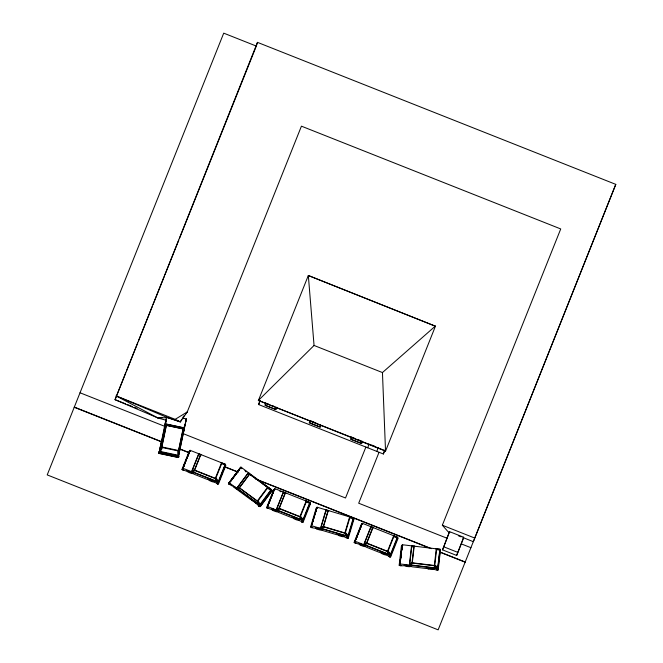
<?xml version="1.0" encoding="UTF-8"?>
<svg xmlns="http://www.w3.org/2000/svg" width="663" height="663" viewBox="0 0 663 663"><rect width="100%" height="100%" fill="white"/><g stroke="black" fill="none" stroke-linecap="round" stroke-linejoin="round"><path stroke-width="0.99" d="M400.286 561.495L400.22 562.282L400.353 560.873M400.56 559.779L400.601 558.984L400.518 559.63M401.347 550.804L401.753 548.425M401.894 548.135L401.952 547.414L401.853 547.978M260.244 506.631L271.971 490.802L260.244 506.631L258.984 506.25L257.211 504.394A4.144 0.423 36.8 0 0 253.937 501.452A4.144 0.423 36.8 0 0 250.556 499.488L238.846 490.86A4.144 0.423 36.8 0 0 235.564 487.918A4.144 0.423 36.8 0 0 232.191 485.954L228.834 484.031L228.677 483.211L240.387 467.531L241.647 467.912L241.804 468.733M228.834 484.031L228.677 483.211M230.094 484.413L229.116 483.534L229.191 482.763L259.896 505.388L259.821 506.159L258.81 505.571M229.39 484.438L228.851 483.882M229.116 483.534L234.917 475.653M231.951 479.498L231.42 480.302M232.116 479.258L233.235 477.526M232.332 479.2L232.821 478.098L232.348 479.034M233.011 478.288L233.053 477.832M233.517 477.609L233.567 477.078M233.741 476.846L233.691 477.385M234.246 476.167L234.196 476.705L234.876 475.214L234.876 475.794M235.796 474.095L235.746 474.625L236.426 473.142L236.376 473.68M236.301 473.415L236.252 473.946M236.931 473.034L236.923 472.537L236.426 473.714M237.785 471.899L238.307 471.078M238.978 470.307L238.481 470.854M240.387 467.531L241.092 467.498M259.821 506.159L271.598 489.717L240.901 467.084L239.691 469.371M258.984 506.25L258.827 505.43M259.54 506.656L259.001 506.101M271.242 489.717L271.78 490.28L270.537 489.75M400.585 559.555L400.278 561.942M401.687 549.229L401.612 550.298L401.745 549.445M401.911 547.911L401.728 549.561M436.403 569.724L438.235 569.716L437.58 570.304L434.422 569.484A4.144 0.746 6.5 0 0 430.536 568.266A4.144 0.746 6.5 0 0 426.21 568.498L411.748 566.749A4.144 0.746 6.5 0 0 407.861 565.531A4.144 0.746 6.5 0 0 403.527 565.763L400.344 565.821L399.167 565.241L401.43 545.798L402.706 545.516L401.43 545.798M400.933 565.448L399.772 565.083L402.317 544.729L440.24 549.304L438.036 568.523L437.696 569.658L436.469 569.509M400.129 561.793L400.021 562.29L400.725 557.575M401.67 548.359L401.463 551.707M399.772 565.083L402.317 544.729M414.756 546.221L411.549 545.848L409.353 565.067L412.295 562.804L414.201 546.146M400.12 563.956L438.036 568.523L434.364 565.464L436.271 548.807M437.696 569.658L438.384 563.583M438.616 561.561L439.776 551.442M438.168 569.94L440.431 550.497L439.942 550L440.431 550.497M400.394 561.205L400.576 557.533M401.77 548.541L401.861 547.713M400.435 560.185L400.527 559.357M161.399 441.74L159.692 449.771M166.04 419.613L164.333 427.652M180.634 445.826L178.935 453.857M178.828 452.614L178.894 452.564M185.242 423.955L183.576 431.737M161.457 443.075L161.076 444.997M166.098 420.947L165.543 423.698M179.971 447.525L180.129 446.622L180.004 447.069M183.56 429.997L183.411 430.9L183.651 429.931M184.612 425.397L184.77 424.494L184.645 424.95M401.554 550.638L401.662 550.008M164.954 426.044L165.41 423.798M178.165 457.503L178.77 456.89L178.165 457.503L158.929 453.417L158.606 452.804L159.352 451.52L158.805 451.959M182.342 418.038L186.394 418.9L178.339 456.799L159.095 452.713L166.546 417.102M160.778 445.917L160.222 448.669L160.728 446.647M159.402 451.801L161.88 446.945L166.396 425.414L165.269 423.823L184.505 427.908L183.071 428.953L178.554 450.484L178.637 455.887L159.402 451.801L159.095 452.713M179.69 448.942L179.333 450.6M184.331 426.823L183.974 428.48M178.339 456.799L178.587 455.605L178.712 457.072M185.259 423.715L186.394 418.9M186.204 419.289L186.386 420.582L185.789 421.187M184.024 427.751L184.198 426.914M179.383 449.87L179.565 449.042M165.593 422.969L166.115 420.665M165.369 424.527L165.046 425.978M160.952 445.088L161.474 442.793M312.157 523.687L311.941 524.151L312.265 523.389M312.14 523.811L312.389 522.983M312.87 521.35L312.638 522.129M315.223 513.377L315.605 512.159M315.497 512.532L315.729 511.753M316.234 510.071L315.986 510.9M315.066 513.933L315.315 512.83M312.762 521.723L313.193 519.958L312.803 521.582M316.11 510.493L316.317 509.731L316.143 510.353M346.575 537.652L348.348 537.942L347.636 538.422L344.669 537.08A4.144 0.762 16.6 0 0 340.923 535.165A4.144 0.762 16.6 0 0 336.729 534.71L322.765 530.549A4.144 0.762 16.6 0 0 319.019 528.635A4.144 0.762 16.6 0 0 314.826 528.179L311.676 527.698L310.615 526.919L316.201 508.173L317.511 508.115M312.323 527.433L311.204 526.861L317.071 507.203L353.694 518.126L347.826 537.784L346.641 537.428M328.898 510.692L325.989 509.864L320.469 528.386L323.552 526.579L328.334 510.518M347.826 537.784L348.174 536.649L344.868 532.936L349.65 516.875M348.282 538.157L353.868 519.411L352.807 518.64M312.331 523.082L312.745 521.474L312.654 522.013M316.002 510.783L315.381 512.855M312.024 524.143L312.223 523.53M165.883 420.185L158.009 418.013L115.039 399.673L257.468 42.357L615.786 184.372L438.144 629.85L47.214 474.907L223.721 33.15L256.457 46.128M256.614 45.15L257.468 42.357M181.969 469.404L183.618 470.059L182.955 470.266L181.969 469.404L189.204 451.23L190.521 451.279M183.684 469.843L182.54 469.387L182.889 468.26L190.057 450.301L225.586 464.382L218.061 483.468L216.909 483.012L217.191 483.833L218.5 483.891L225.743 465.716L225.395 465.111M183.576 466.785L183.601 466.47M184.413 464.688L184.529 464.15L183.709 466.371M185.143 462.699L184.554 464.257M184.936 463.379L186.013 460.503M189.204 451.23L189.875 451.031M187.447 457.097L187.621 456.525L186.792 458.365M187.762 456.318L187.861 455.829M188.731 453.799L187.414 456.807L188.449 454.553M190.057 450.301L182.54 469.387M217.191 483.833L216.909 483.012M217.837 484.089L218.5 483.891M218.061 483.468L225.586 464.382L221.119 462.583M225.743 465.716L225.329 465.327M385.534 451.155L382.452 372.556L435.55 325.923L385.534 451.155L258.404 400.435L314.055 345.456L308.328 275.501L435.458 326.213M384.913 450.169L383.38 453.998L258.661 404.563L259.78 400.883M265.631 402.93L264.927 405.25L276.048 409.659L276.753 407.339M276.156 407.215L275.51 409.32L265.523 405.366L266.17 403.261L268.888 404.339M266.576 507.659L268.233 508.322L267.562 508.521L266.576 507.659L273.819 489.485L275.128 489.543M268.3 508.098L267.148 507.643L267.496 506.515L274.673 488.556L310.193 502.637L309.845 503.772M268.548 503.963L270.098 500.068M271.358 496.91L268.855 503.217M269.551 501.634L270.695 498.775L270.322 499.529M270.811 498.477L271.954 495.617L271.639 496.396M271.225 497.441L272.236 494.78M273.819 489.485L274.424 489.501M272.534 494.109L272.369 494.573L274.673 488.556M272.783 493.529L272.949 492.982M273.206 492.493L273.371 492.004M310.499 420.831L309.853 422.936L319.839 426.897L320.486 424.792M320.851 425.679L320.378 427.229L309.256 422.82L309.969 420.499L315.944 422.986M309.364 503.109L310.359 503.971L303.115 522.146L301.806 522.096L301.524 521.267L302.676 521.723L310.193 502.637L306.157 501.004L299.941 516.568L303.016 520.596L302.676 521.723M301.806 522.096L301.524 521.267M302.444 522.345L303.115 522.146M310.359 503.971L309.944 503.582M316.201 508.173L316.781 508.131M310.615 526.919L312.389 527.218M315.157 513.61L313.292 519.858L314.842 514.43M316.723 508.33L317.071 507.203M311.204 526.861L311.552 525.726L348.174 536.649M351.291 436.876L350.578 439.196L361.7 443.605L362.412 441.285M361.807 441.168L361.169 443.274L351.183 439.312L351.821 437.207L354.548 438.284M367.774 447.807L368.943 443.97M353.346 519.253L353.694 518.126L349.194 516.75M353.868 519.411L352.741 518.856M376.899 451.428L378.076 447.591M354.133 542.367L355.791 543.022L355.119 543.221L354.133 542.367L361.376 524.193L362.039 523.985M355.857 542.806L354.705 542.351L355.053 541.215L362.23 523.256L397.75 537.337L397.402 538.472M356.031 538.969L354.705 542.351M355.774 539.425L356.271 538.199L355.932 539.176M356.578 537.643L356.76 537.129M356.727 537.221L357.316 535.654M357.001 536.599L357.829 534.519L356.644 537.345M357.523 535.298L358.492 532.687M357.937 534.254L359.089 531.361L358.782 532.14M358.368 533.185L360.382 528.088M359.131 531.071L359.785 529.488M359.553 530.027L360.026 528.784M361.376 524.193L361.973 524.201M359.926 529.273L360.506 527.773M360.341 528.005L361.285 525.726L361.07 526.339M360.755 527.193L360.929 526.712M361.882 524.392L362.23 523.256M383.38 453.998L384.507 450.31M397.568 538.066L397.908 538.671L390.673 556.845L389.355 556.796L389.082 555.967L390.225 556.423L397.75 537.337L393.292 535.538M389.355 556.796L389.082 555.967M390.001 557.044L390.673 556.845M390.225 556.423L390.573 555.296L387.499 551.268L366.821 543.072L363.705 544.646L370.874 526.687L373.045 527.508L366.821 543.072M397.908 538.671L397.502 538.281M401.745 548.367L401.587 548.649M401.032 554.16L401.364 552.536M400.518 558.652L400.725 557.973L400.485 558.934M400.85 557.036L400.543 557.815L401.074 554.483M400.228 561.171L400.261 560.881M399.167 565.241L400.999 565.232M439.892 550.431L440.24 549.304L435.773 548.749M442.561 549.876L449.547 531.643L463.652 537.237L462.683 540.403L456.666 555.461L442.561 549.876L449.547 531.643M456.666 555.461L463.652 537.237M615.786 184.372L473.357 541.688L463.039 537.594M158.606 452.804L158.929 453.417M186.527 419.911L186.146 419.464M178.911 456.227L178.529 455.779M188.905 453.376L189.121 452.771L188.822 453.5M268.399 504.394L268.598 503.855M269.17 502.513L269.443 501.899L268.217 504.725M272.626 493.753L272.825 493.388M273.512 491.639L273.728 491.026L273.438 491.764M355.708 539.69L356.155 538.563M184.422 464.415L185.35 462.335M269.103 502.695L269.891 500.582M356.653 537.395L357.448 535.29M184.355 464.788L184.654 463.976M188.06 455.489L188.333 454.727M188.698 453.915L189.005 453.102M268.963 503.051L269.087 502.637M273.313 492.17L273.587 491.399M356.412 537.85L355.849 539.375M356.52 537.751L356.793 536.98M360.506 527.682L360.2 528.494M360.863 526.87L361.153 526.082L360.755 527.044M183.924 465.699L184.538 464.166M272.883 493.081L273.28 492.294M273.023 492.866L273.347 492.054M360.44 527.781L360.896 526.754M125.788 372.772L115.039 399.673L125.605 403.858M126.558 370.849L137.689 342.978M138.459 341.064L152.283 306.472M153.045 304.549L164.184 276.678M164.954 274.764L178.77 240.172M179.54 238.249L256.332 46.078M201.436 454.777L198.709 453.732L191.532 471.683L194.657 470.117L200.872 454.553M182.889 468.26L218.409 482.332L215.334 478.305L221.55 462.749M258.313 400.734L308.328 275.501L434.505 325.84M258.661 404.563L260.186 400.734M267.148 507.643L268.474 504.27M286.043 493.032L283.325 491.987L276.148 509.946L279.272 508.372L285.488 492.808M365.877 447.061L345.522 497.996L182.947 433.561M379.045 452.274L358.691 503.217L446.961 538.199M357.1 536.334L357.415 535.555M360.341 528.237L359.968 528.983M361.534 525.262L360.755 526.969M387.499 551.268L393.714 535.704M449.904 532.389L448.022 531.643L442.337 525.229L560.732 228.942L301.433 126.169L187.231 411.972L180.361 421.875L167.209 417.499L116.174 395.952L158.009 418.013L169.264 417.508M188.889 453.285L188.673 454.039M184.107 465.467L183.535 466.727L183.866 466.006M268.382 504.477L268.606 503.756M272.725 493.595L273.057 492.808M273.197 492.336L273.496 491.54M356.412 537.917L356.711 537.121M360.282 528.295L360.614 527.508M184.48 464.382L184.77 463.619M272.485 494.034L272.029 495.062L272.551 494.059M230.799 480.849L230.459 481.338L231.072 480.675M237.893 471.352L237.561 472.089M239.252 469.661L239.567 469.147L238.075 470.995M167.209 417.499L180.361 421.875L181.703 419.289M230.608 481.056L231.984 479.15M231.859 479.606L232.473 478.653L231.893 479.332M238.191 470.904L237.876 471.509M239.418 469.429L238.539 470.697M230.981 480.493L231.486 479.797M228.66 483.352L240.901 467.084M235.696 474.584L239.144 469.934M239.476 487.802L249.619 474.219L248.376 472.595L236.666 488.275L239.476 487.802L257.343 500.971L259.896 505.388L271.598 489.717L267.496 487.388L249.619 474.219M257.343 500.971L267.496 487.388M238.589 470.349L239.368 469.445M238.042 471.343L238.556 470.664M183.179 416.87L184.331 415.469M185.491 414.068L187.231 411.972L175.173 419.339L116.174 395.952M238.166 471.178L237.627 471.957M159.94 417.466L158.009 418.013L162.087 417.392M229.406 484.297L230.111 484.263M270.521 489.899L271.225 489.866M259.556 506.515L260.261 506.482M401.571 549.776L401.513 549.983M401.496 551.492L400.784 557.707M401.289 551.931L401.463 551.359L400.999 554.442M401.04 554.79L400.775 556.423M400.394 559.514L400.361 560.053M412.295 562.804L434.364 565.464M166.396 425.414L183.071 428.953M161.88 446.945L178.554 450.484M158.987 453.243L178.223 457.329M182.54 418.303L183.369 418.444M316.011 510.734L315.87 511.223M313.309 519.568L312.729 521.764M323.552 526.579L344.868 532.936M183.179 418.469L183.949 418.66M371.918 527.093L373.601 527.74M314.055 345.456L382.452 372.556M271.615 405.416L274.341 406.502M358.177 439.726L360.904 440.804M371.686 445.055L374.421 446.141M258.404 400.435L385.626 450.865M442.337 525.229L474.493 537.966M127.528 404.621L132.327 406.527M134.249 407.289L137.133 408.433M458.348 535.737L461.158 536.856M80.016 392.769L164.673 426.317M461.357 543.909L470.954 547.713M443.53 546.71L457.627 552.296M74.297 407.074L161.921 441.807M180.22 449.058L188.88 452.489M225.47 466.992L237.992 471.957M255.321 478.819L431.53 548.657M440.199 552.097L465.235 562.017M74.239 407.273L161.863 441.997M180.162 449.249L188.822 452.688M225.412 467.183L237.934 472.147M258.156 480.161L428.58 547.713M440.141 552.287L465.177 562.207M187.273 457.354L186.137 460.197M186.51 459.442L185.532 461.523M184.165 465.26L183.933 465.699M194.657 470.117L215.334 478.305M183.618 470.059L186.046 471.028A4.144 0.762 21.8 0 1 190.124 471.824A4.144 0.762 21.8 0 1 193.753 474.078L207.295 479.448A4.144 0.762 21.8 0 1 211.373 480.244A4.144 0.762 21.8 0 1 214.994 482.498L216.842 483.228M217.257 483.617L217.903 483.874M279.272 508.372L299.941 516.568M267.496 506.515L303.016 520.596M355.053 541.215L390.573 555.296M268.233 508.322L270.661 509.283A4.144 0.762 21.8 0 1 274.731 510.079A4.144 0.762 21.8 0 1 278.361 512.333L291.911 517.704A4.144 0.762 21.8 0 1 295.98 518.499A4.144 0.762 21.8 0 1 299.61 520.753L301.458 521.491M355.791 543.022L358.219 543.983A4.144 0.762 21.8 0 1 362.288 544.779A4.144 0.762 21.8 0 1 365.918 547.033L379.46 552.403A4.144 0.762 21.8 0 1 383.537 553.199A4.144 0.762 21.8 0 1 387.167 555.453L389.015 556.191M301.872 521.872L302.51 522.129M389.421 556.58L390.068 556.829M305.734 500.838L308.867 502.106M237.785 489.045L238.092 488.946M175.173 419.339L180.361 421.875M270.38 488.896L250.175 474.551L249.205 473.291M234.147 486.692C230.509 485.084 240.785 492.526 237.346 489.054M256.15 502.587L254.741 501.676M245.476 471.534L246.072 471.915M236.915 488.507L234.743 487.081M236.815 472.736L237.802 471.725L233.078 477.592M235.622 474.327L235.522 474.816M254.194 501.269L252.81 500.126M235.829 487.736L234.826 486.932M236.103 488.051L236.757 488.565M255.33 501.468L255.802 501.858M271.797 490.131L271.954 490.951M188.3 471.103A3.274 0.597 21.8 0 1 193.024 473.349A3.274 0.597 21.8 0 1 189.187 472.595A3.274 0.597 21.8 0 1 187.712 470.987M192.568 472.379A2.619 0.481 21.8 0 1 191.367 472.545A2.619 0.481 21.8 0 1 188.251 471.178M187.969 470.945A2.619 0.481 21.8 0 1 187.878 470.647M191.334 471.6A2.619 0.481 21.8 0 1 191.864 471.882M210.262 479.722A3.274 0.597 21.8 0 1 214.298 481.951A3.274 0.597 21.8 0 1 209.699 480.675A3.274 0.597 21.8 0 1 209.549 479.523M213.95 480.982A2.619 0.481 21.8 0 1 210.751 480.277A2.619 0.481 21.8 0 1 209.674 479.034M410.356 565.937A3.274 0.588 6.5 0 1 408.201 566.625A3.274 0.588 6.5 0 1 404.538 565.473A3.274 0.588 6.5 0 1 409.784 565.763M410.099 565.763A2.619 0.472 6.5 0 1 407.604 565.763A2.619 0.472 6.5 0 1 405.292 565.183M409.9 565.266A2.619 0.472 6.5 0 1 410.206 565.415M432.773 568.498A2.619 0.472 6.5 0 1 430.287 568.498A2.619 0.472 6.5 0 1 427.975 567.918M432.127 567.86A2.619 0.472 6.5 0 1 432.574 568M279.952 491.457A4.144 0.762 21.8 0 1 280.905 491.755M277.316 510.817A2.619 0.481 21.8 0 1 273.819 509.971A2.619 0.481 21.8 0 1 273.512 508.969M276.471 510.137A2.619 0.481 21.8 0 1 276.902 510.402M297.198 518.905A3.274 0.597 21.8 0 1 297.803 520.215A3.274 0.597 21.8 0 1 292.922 517.994A3.274 0.597 21.8 0 1 296.444 518.557M298.143 518.822A2.619 0.481 21.8 0 1 296.933 519.137A2.619 0.481 21.8 0 1 293.701 517.438M321.348 529.314A2.619 0.481 16.6 0 1 317.701 528.469A2.619 0.481 16.6 0 1 317.179 527.566M319.549 528.088A2.619 0.481 16.6 0 1 320.171 528.303M339.754 534.743A3.274 0.605 16.6 0 1 343.915 536.591A3.274 0.605 16.6 0 1 339.183 535.712A3.274 0.605 16.6 0 1 339.017 534.602M343.061 535.29A2.619 0.481 16.6 0 1 342.58 535.82A2.619 0.481 16.6 0 1 339.191 534.809A2.619 0.481 16.6 0 1 339.083 534.105M341.453 534.618A2.619 0.481 16.6 0 1 342.075 534.834M364.741 545.334A2.619 0.481 21.8 0 1 362.296 545.077A2.619 0.481 21.8 0 1 360.241 543.552M386.115 553.937A2.619 0.481 21.8 0 1 382.626 553.099A2.619 0.481 21.8 0 1 382.311 552.088M385.278 553.265A2.619 0.481 21.8 0 1 385.7 553.522M262.739 483.899A4.144 0.423 36.8 0 1 263.277 484.181M263.973 484.612A4.144 0.423 36.8 0 1 268.498 488.142M244.912 470.647A4.144 0.423 36.8 0 1 246.412 471.625M249.619 474.12A4.144 0.423 36.8 0 1 250.457 474.973M251.484 499.745L256.689 503.689L251.484 499.745M411.74 546.693L409.759 564.014L412.071 562.241L413.82 546.925L411.74 546.693M436.569 549.668L434.82 564.951L437.771 567.412L439.76 550.066L436.569 549.668M165.22 424.834L159.866 450.343L161.797 446.572L166.098 426.069L165.22 424.834M183.054 429.674L178.753 450.169L178.819 454.37L184.173 428.862L183.054 429.674M326.005 510.717L321.033 527.416L323.453 525.991L327.853 511.231L326.005 510.717M349.815 517.778L345.423 532.522L348.083 535.505L353.064 518.781L349.815 517.778M188.698 453.724L188.59 454.23L188.764 453.749M198.643 454.578L192.171 470.755L194.624 469.528L200.342 455.224L198.643 454.578M221.641 463.661L215.931 477.948L218.409 481.189L224.89 464.978L221.641 463.661M283.25 492.833L276.786 509.018L279.239 507.783L284.949 493.479L283.25 492.833M306.256 501.916L300.546 516.204L303.024 519.444L309.497 503.234L306.256 501.916M370.808 527.533L364.343 543.718L366.788 542.483L372.507 528.179L370.808 527.533M393.805 536.624L388.104 550.903L390.573 554.144L397.054 537.933L393.805 536.624M162.452 447.591L160.454 451.495L177.817 455.183L177.75 450.84L162.452 447.591M248.012 473.432L237.462 487.562L239.666 487.197L248.998 474.708L248.012 473.432M267.404 488.275L258.089 500.747L260.136 504.303L270.703 490.148L267.404 488.275M412.825 563.16L410.538 564.917L436.693 568.067L433.834 565.696L412.825 563.16M183.543 427.85L182.408 428.671L167.084 425.414L166.198 424.163L183.543 427.85M324.033 527.027L321.638 528.436L346.898 535.969L344.329 533.077L324.033 527.027M195.113 470.606L192.684 471.824L217.182 481.537L214.795 478.413L195.113 470.606M279.72 508.861L277.3 510.087L301.798 519.792L299.411 516.668L279.72 508.861M367.277 543.561L364.849 544.787L389.355 554.5L386.96 551.367L367.277 543.561M239.857 488.366L237.669 488.73L258.852 504.336L256.871 500.905L239.857 488.366M428.232 568.929A3.274 0.588 6.5 0 0 433.552 569.177A3.274 0.588 6.5 0 0 429.276 568.034A3.274 0.588 6.5 0 0 428.232 568.929M272.634 510.278A3.274 0.597 21.8 0 0 277.623 511.828A3.274 0.597 21.8 0 0 273.628 509.557A3.274 0.597 21.8 0 0 272.634 510.278M316.839 528.983A3.274 0.605 16.6 0 0 321.969 530.102A3.274 0.605 16.6 0 0 317.85 528.212A3.274 0.605 16.6 0 0 316.839 528.983M360.191 544.978A3.274 0.597 21.8 0 0 365.172 546.527A3.274 0.597 21.8 0 0 361.178 544.265A3.274 0.597 21.8 0 0 360.191 544.978M381.44 553.398A3.274 0.597 21.8 0 0 386.421 554.948A3.274 0.597 21.8 0 0 382.427 552.685A3.274 0.597 21.8 0 0 381.44 553.398"/></g></svg>
